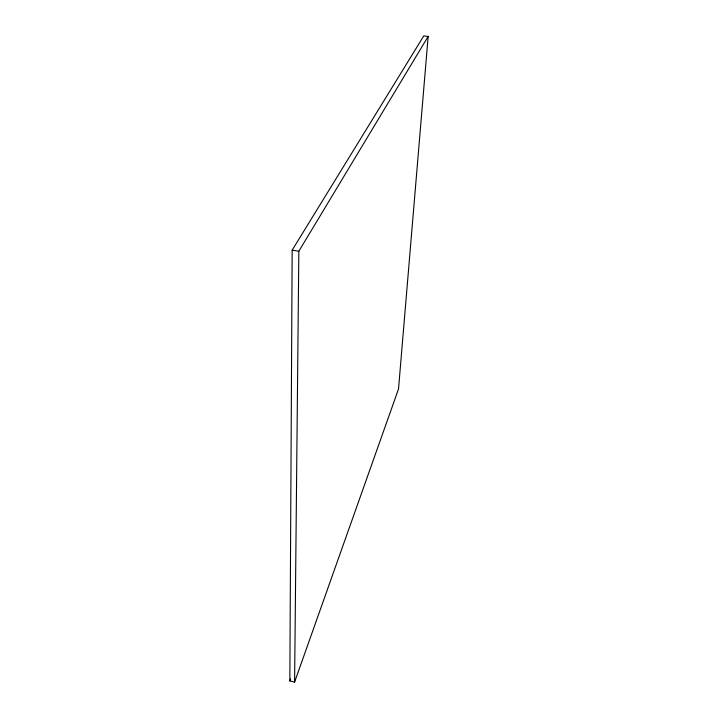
<?xml version="1.0" encoding="UTF-8"?>
<svg xmlns="http://www.w3.org/2000/svg" width="718" height="718" viewBox="0 0 718 718"><rect width="100%" height="100%" fill="white"/><g stroke="black" fill="none" stroke-linecap="round" stroke-linejoin="round"><path stroke-width="1.08" d="M289.839 680.951L292.163 250.151L423.773 35.9L428.161 36.447L398.526 388.959L294.595 682.1L289.839 680.951L290.602 678.851M294.595 682.1L298.841 251.246L428.161 36.447M292.163 250.151L298.841 251.246"/></g></svg>
